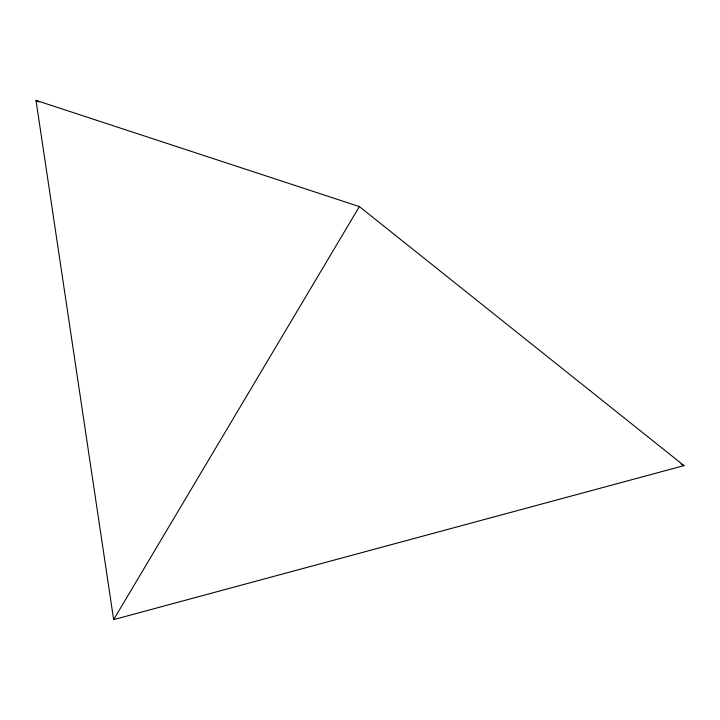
<?xml version="1.0" encoding="UTF-8"?>
<svg xmlns="http://www.w3.org/2000/svg" width="720" height="720" viewBox="0 0 720 720"><rect width="100%" height="100%" fill="white"/><g stroke="black" fill="none" stroke-linecap="round" stroke-linejoin="round"><path stroke-width="1.08" d="M113.643 619.623L359.379 206.586L684 465.615L113.643 619.623L36 100.377L359.379 206.586M36 100.377L38.934 102.033M681.066 463.959L684 465.615"/></g></svg>
